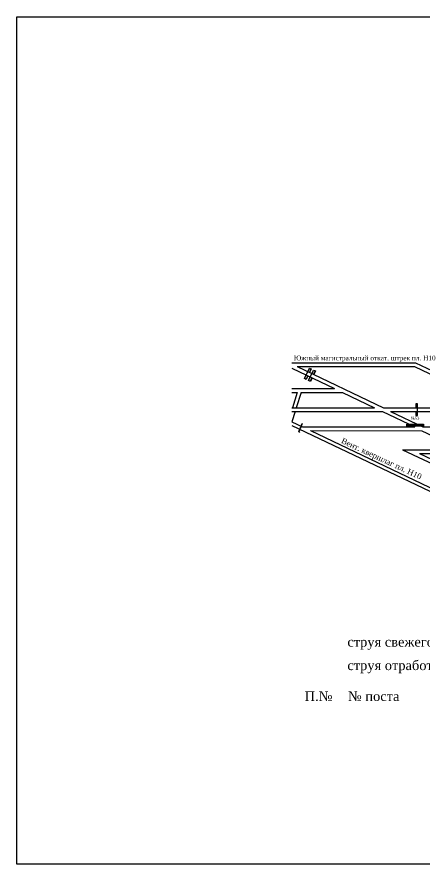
# Model space of a CAD drawing. Header units: millimetres. Extents: x -1128 to 141, y -490 to 397.
# Drawn here: x -1128 to -702, y -490 to 397 of the extents above; entities that cross this region are included whole.
import ezdxf

# ---------------------------------------------------------------- set-up
doc = ezdxf.new("R2010")
doc.units = ezdxf.units.MM
for name, color, linetype in [('Двери', 7, 'Continuous'), ('Назв схема уст постов', 7, 'Continuous'), ('Номера перемычек', 7, 'Continuous'), ('Перемычки 01', 7, 'Continuous'), ('Уловные обозн схема вент', 7, 'Continuous'), ('Усл обозн схема постов', 7, 'Continuous')]:
    doc.layers.add(name, color=color, linetype=linetype)
doc.styles.get("Standard").update_dxf_attribs({"font": 'TIMES.TTF', "height": 10})

msp = doc.modelspace()

# ---------------------------------------------------------------- hatches: boundary and pattern name
at = {"layer": 'Двери'}
h = msp.add_hatch(color=256, dxfattribs=at)
h.paths.add_polyline_path([(-821.38, 24.59), (-819.62, 28.29), (-821.6, 29.24), (-823.37, 25.54), (-823.28, 25.49), (-821.55, 29.1), (-819.75, 28.24), (-821.47, 24.63)])
h.paths.add_polyline_path([(-825, 21.88), (-823.28, 25.49), (-823.37, 25.54), (-825.09, 21.93)])
h.paths.add_polyline_path([(-824.87, 17.28), (-823.1, 20.98), (-823.19, 21.02), (-824.92, 17.41), (-826.72, 18.27), (-825, 21.88), (-825.09, 21.93), (-826.85, 18.23)])
h = msp.add_hatch(color=3, dxfattribs=at)
h.paths.add_polyline_path([(-819.75, 28.24), (-821.55, 29.1), (-823.28, 25.49), (-821.47, 24.63)])
h.paths.add_polyline_path([(-826.72, 18.27), (-824.92, 17.41), (-823.19, 21.02), (-825, 21.88)])
h = msp.add_hatch(color=256, dxfattribs=at)
h.paths.add_polyline_path([(-817.1, 22.55), (-815.34, 26.25), (-817.32, 27.19), (-819.09, 23.49), (-819, 23.45), (-817.28, 27.06), (-815.47, 26.2), (-817.19, 22.59)])
h.paths.add_polyline_path([(-820.72, 19.84), (-819, 23.45), (-819.09, 23.49), (-820.81, 19.88)])
h.paths.add_polyline_path([(-820.59, 15.24), (-818.82, 18.94), (-818.91, 18.98), (-820.64, 15.37), (-822.44, 16.23), (-820.72, 19.84), (-820.81, 19.88), (-822.58, 16.18)])
h = msp.add_hatch(color=3, dxfattribs=at)
h.paths.add_polyline_path([(-815.47, 26.2), (-817.28, 27.06), (-819, 23.45), (-817.19, 22.59)])
h.paths.add_polyline_path([(-822.44, 16.23), (-820.64, 15.37), (-818.91, 18.98), (-820.72, 19.84)])
h = msp.add_hatch(color=256, dxfattribs=at)
h.paths.add_polyline_path([(-710.43, -12.29), (-710.43, -8.19), (-708.23, -8.19), (-708.23, -12.29), (-708.33, -12.29), (-708.33, -8.29), (-710.33, -8.29), (-710.33, -12.29)])
h.paths.add_polyline_path([(-708.33, -16.29), (-708.33, -12.29), (-708.23, -12.29), (-708.23, -16.29)])
h.paths.add_polyline_path([(-710.43, -20.39), (-710.43, -16.29), (-710.33, -16.29), (-710.33, -20.29), (-708.33, -20.29), (-708.33, -16.29), (-708.23, -16.29), (-708.23, -20.39)])
h = msp.add_hatch(color=3, dxfattribs=at)
h.paths.add_polyline_path([(-710.33, -8.29), (-708.33, -8.29), (-708.33, -12.29), (-710.33, -12.29)])
h.paths.add_polyline_path([(-708.33, -20.29), (-710.33, -20.29), (-710.33, -16.29), (-708.33, -16.29)])
at = {"layer": 'Перемычки 01'}
h = msp.add_hatch(color=256, dxfattribs=at)
h.paths.add_polyline_path([(-719.82, -29.32), (-719.82, -31.47), (-702.22, -31.47), (-702.22, -29.32)])
h.paths.add_polyline_path([(-702.35, -29.44), (-702.35, -31.34), (-719.69, -31.34), (-719.69, -29.44)], flags=16)
msp.add_hatch(color=3, dxfattribs=at).paths.add_polyline_path([(-719.69, -29.44), (-719.69, -31.34), (-702.35, -31.34), (-702.35, -29.44)])

# ---------------------------------------------------------------- linework, layer by layer
for p, q in [((-840, 34.78), (-710.58, 34.78)), ((-840, 29.02), (-795.32, 7.72)), ((-834.39, 30.78), (-744.08, -12.29)), ((-834.39, 30.78), (-711.48, 30.78)), ((-711.48, 30.78), (-621.15, -12.3)), ((-710.58, 34.78), (-578.09, -28.41)), ((-840, 7.72), (-795.32, 7.72)), ((-840, 3.72), (-834.24, 3.72)), ((-834.24, 3.72), (-839.3, -12.28)), ((-830.24, 3.72), (-835.3, -12.28)), ((-830.24, 3.72), (-811.66, 3.72)), ((-811.66, 3.72), (-786.93, 3.72)), ((-786.93, 3.72), (-753.38, -12.29)), ((-840, -12.28), (-807.91, -12.28)), ((-840, -16.28), (-799.52, -16.28)), ((-836.57, -16.28), (-839.96, -26.99)), ((-807.91, -12.28), (-753.38, -12.29)), ((-799.52, -16.28), (-744.99, -16.29)), ((-744.99, -16.29), (-711.43, -32.29)), ((-744.08, -12.29), (-621.15, -12.3)), ((-736.6, -16.29), (-703.04, -32.29)), ((-736.6, -16.29), (-612.76, -16.31)), ((-840, -26.98), (-828.88, -32.28)), ((-840, -30.98), (-517.21, -184.92)), ((-829.15, -28.93), (-832.87, -37.83)), ((-832.02, -34.44), (-830.97, -35.54)), ((-831.52, -33.06), (-830.47, -34.16)), ((-830.99, -31.83), (-829.94, -32.93)), ((-830.54, -30.63), (-829.48, -31.73)), ((-830.11, -29.43), (-829.06, -30.53)), ((-828.88, -32.28), (-711.43, -32.29)), ((-703.04, -32.29), (-579.2, -32.31)), ((-833.09, -36.96), (-832.04, -38.06)), ((-832.56, -35.67), (-831.5, -36.77)), ((-820.49, -36.28), (-703.94, -36.29)), ((-820.49, -36.28), (-604.26, -139.4)), ((-703.94, -36.29), (-592.48, -89.45)), ((-724.01, -56.29), (-662, -56.3)), ((-724.01, -56.29), (-635.61, -98.45)), ((-724.01, -56.29), (-724.01, -56.29)), ((-706.33, -60.29), (-653.61, -60.3)), ((-706.33, -60.29), (-693.24, -66.54))]:
    msp.add_line(p, q)
at = {"layer": 'Двери'}
for points in [[(-823.1, 20.98), (-824.87, 17.28), (-826.85, 18.23), (-821.6, 29.24), (-819.62, 28.29), (-821.38, 24.59)], [(-823.19, 21.02), (-824.92, 17.41), (-826.72, 18.27), (-821.55, 29.1), (-819.75, 28.24), (-821.47, 24.63)], [(-818.82, 18.94), (-820.59, 15.24), (-822.58, 16.18), (-817.32, 27.19), (-815.34, 26.25), (-817.1, 22.55)], [(-818.91, 18.98), (-820.64, 15.37), (-822.44, 16.23), (-817.28, 27.06), (-815.47, 26.2), (-817.19, 22.59)], [(-710.33, -16.29), (-710.33, -20.29), (-708.33, -20.29), (-708.33, -8.29), (-710.33, -8.29), (-710.33, -12.29)]]:
    msp.add_lwpolyline(points, dxfattribs=at)
at = {"layer": 'Назв схема уст постов', "color": 2}
msp.add_lwpolyline([(-1127.66, 396.87), (-493.29, 396.87), (-493.29, -490.04), (-1127.66, -490.04)], close=True, dxfattribs=at)
at = {"layer": 'Перемычки 01'}
for points in [[(-719.82, -29.32), (-702.22, -29.32), (-702.22, -31.47), (-719.82, -31.47)], [(-719.69, -29.44), (-702.35, -29.44), (-702.35, -31.34), (-719.69, -31.34)]]:
    msp.add_lwpolyline(points, close=True, dxfattribs=at)

# ---------------------------------------------------------------- texts
msp.add_text('Южный магистральный откат. штрек пл. Н10', height=5).set_placement((-838.02, 37.29))
msp.add_text('Вент. квершлаг пл. Н10', height=6, rotation=335).set_placement((-788.89, -48.96))
at = {"layer": 'Номера перемычек', "color": 7}
msp.add_text('№53', height=3, dxfattribs=at).set_placement((-715.48, -24.8))
at = {"layer": 'Уловные обозн схема вент'}
for s, p in [('струя свежего воздуха', (-781.84, -262.4)), ('струя отработанного воздуха', (-781.84, -286.97))]:
    msp.add_text(s, height=10, dxfattribs=at).set_placement(p)
at = {"layer": 'Усл обозн схема постов'}
for s, p in [('П.№', (-826.56, -319.28)), ('№ поста', (-781.26, -319.28))]:
    msp.add_text(s, height=10, dxfattribs=at).set_placement(p)

doc.saveas('drawing.dxf')
